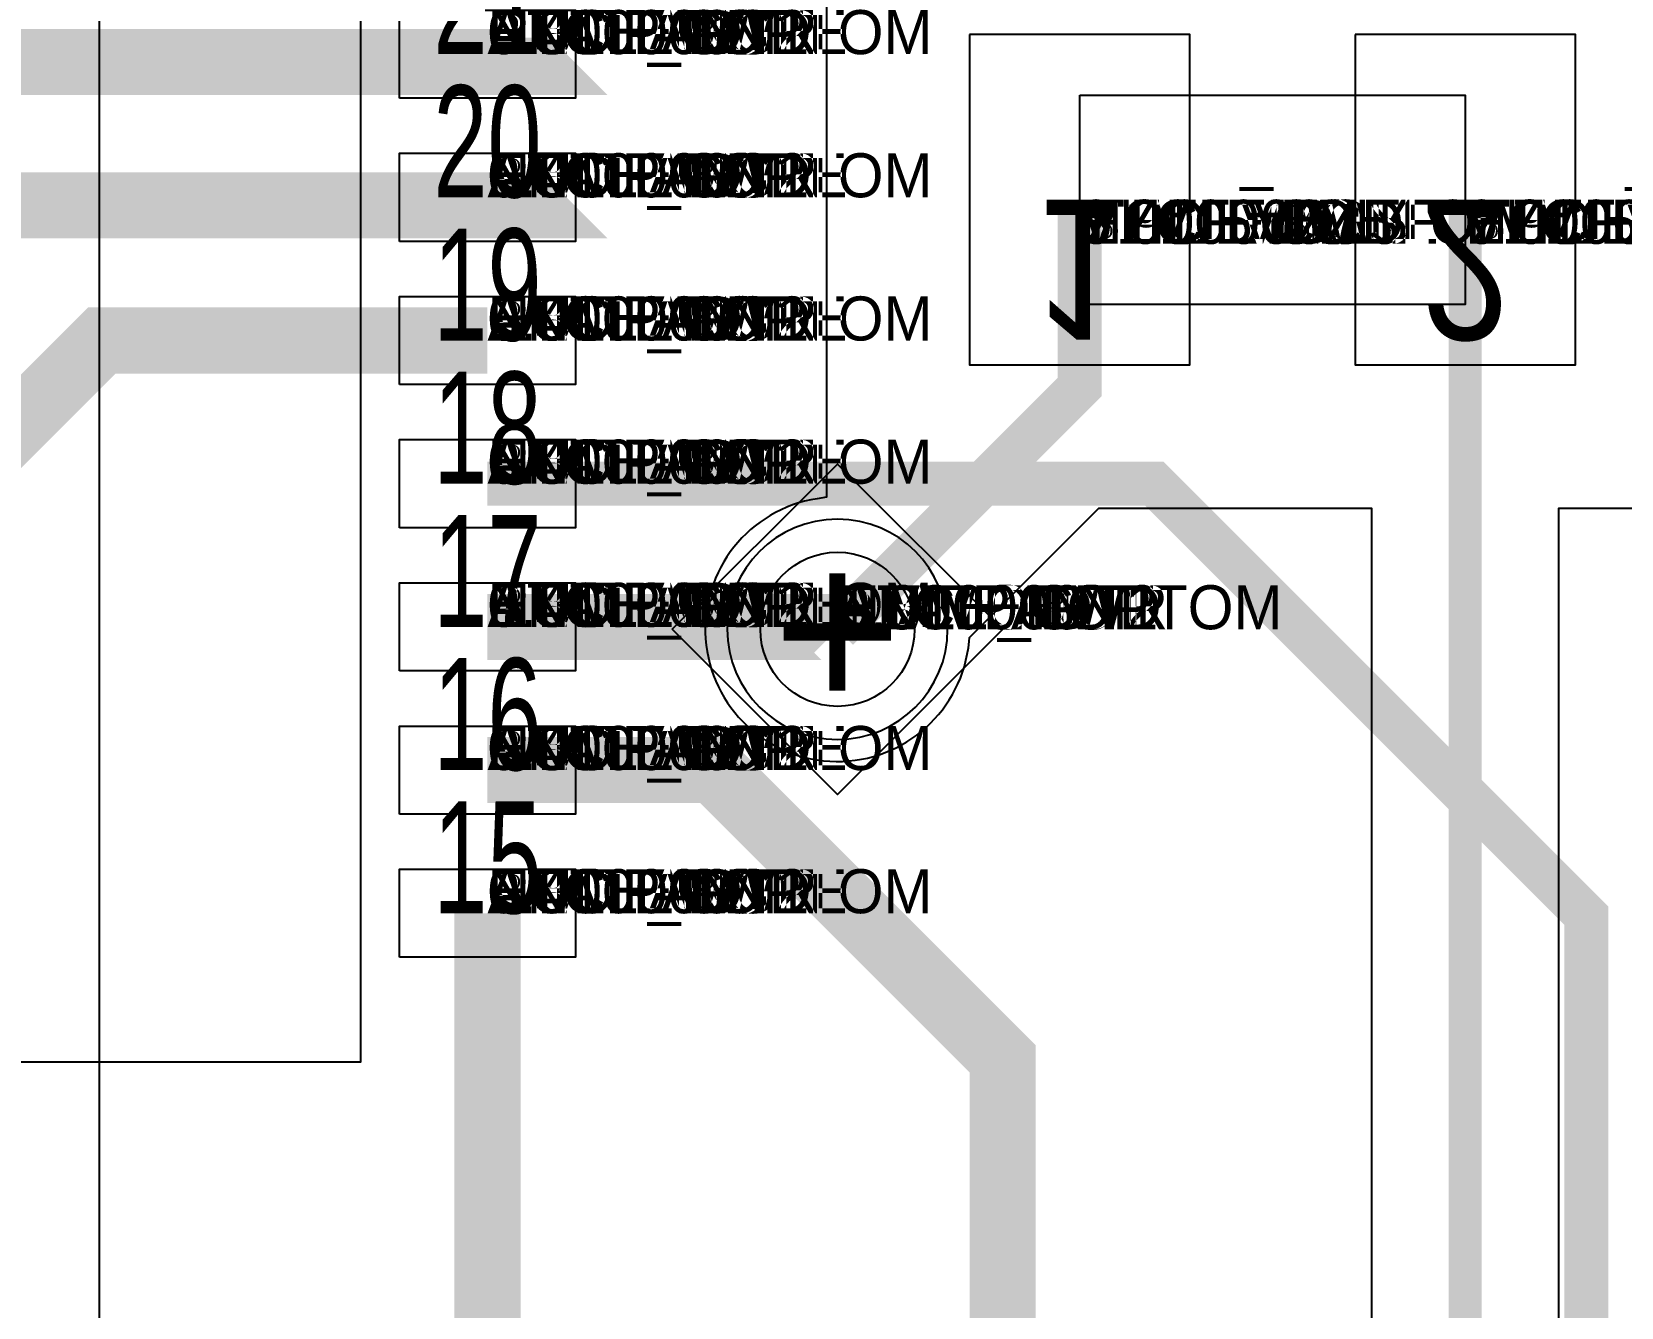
# Model space of a CAD drawing. Extents: x 0 to 323, y 0 to 320.
# Drawn here: x 25.24 to 32.46, y 17.57 to 23.36 of the extents above; entities that cross this region are included whole.
import ezdxf
from ezdxf.enums import TextEntityAlignment as Align

# ---------------------------------------------------------------- set-up
doc = ezdxf.new("R2010")
doc.units = 0
doc.header["$MEASUREMENT"] = 0
doc.layers.get('0').update_dxf_attribs({"linetype": 'CONTINUOUS'})
for name, color, linetype in [('CDN_FIGURES', 7, 'CONTINUOUS'), ('ETCH_BOTTOM', 7, 'CONTINUOUS'), ('ETCH_GND', 3, 'CONTINUOUS'), ('ETCH_INT1', 4, 'CONTINUOUS'), ('ETCH_INT2', 5, 'CONTINUOUS'), ('ETCH_PWR', 6, 'CONTINUOUS'), ('ETCH_TOP', 2, 'CONTINUOUS'), ('MANUFACTURING_NCLEGEND-1-6', 8, 'CONTINUOUS'), ('PACKAGE_GEOMETRY_ASSEMBLY_TOP', 11, 'CONTINUOUS'), ('PACKAGE_GEOMETRY_PIN_NUMBER', 9, 'CONTINUOUS')]:
    doc.layers.add(name, color=color, linetype=linetype)

# ---------------------------------------------------------------- blocks, each defined once
blk = doc.blocks.new('PAD_INFO')
for tag in ['SHAPE_TYPE', 'PAD_HEIGHT', 'PAD_LAYER', 'PAD_TYPE', 'PAD_WIDTH']:
    blk.add_attdef(tag, (0, 0), '', height=0.2)
at = {"flags": 2}
blk.add_attdef('CDN_TYPE', (0, 0), '', height=0.2, dxfattribs=at)
blk = doc.blocks.new('DRILL_INFO')
at = {"flags": 2}
blk.add_attdef('CDN_TYPE', (0, 0), '', height=0.2, dxfattribs=at)
for tag in ['FSHAPE', 'FCHAR', 'DRILL_HEIGHT', 'DIAMETER', 'PLATED', 'DRILL_WIDTH']:
    blk.add_attdef(tag, (0, 0), '', height=0.2)
blk = doc.blocks.new('VIA0700X0300')
at = {"layer": 'ETCH_BOTTOM'}
blk.add_circle((0, 0), 0.35, dxfattribs=at)
at = {"layer": 'ETCH_GND'}
blk.add_circle((0, 0), 0.35, dxfattribs=at)
at = {"layer": 'ETCH_INT1'}
blk.add_circle((0, 0), 0.35, dxfattribs=at)
at = {"layer": 'ETCH_INT2'}
blk.add_circle((0, 0), 0.35, dxfattribs=at)
at = {"layer": 'ETCH_PWR'}
blk.add_circle((0, 0), 0.35, dxfattribs=at)
at = {"layer": 'ETCH_TOP'}
blk.add_circle((0, 0), 0.35, dxfattribs=at)
ref = blk.add_blockref('PAD_INFO', (0, 0))
ref.add_attrib('PAD_LAYER', 'ETCH_TOP', (0, 0), dxfattribs={"height": 0.2})
ref.add_attrib('SHAPE_TYPE', 'NULL', (0, 0), dxfattribs={"height": 0.2})
ref.add_attrib('PAD_TYPE', 'ANTIPAD', (0, 0), dxfattribs={"height": 0.2})
ref.add_attrib('PAD_WIDTH', '0.000000', (0, 0), dxfattribs={"height": 0.2})
ref.add_attrib('PAD_HEIGHT', '0.000000', (0, 0), dxfattribs={"height": 0.2})
ref = blk.add_blockref('PAD_INFO', (0, 0))
ref.add_attrib('PAD_LAYER', 'ETCH_GND', (0, 0), dxfattribs={"height": 0.2})
ref.add_attrib('SHAPE_TYPE', 'NULL', (0, 0), dxfattribs={"height": 0.2})
ref.add_attrib('PAD_TYPE', 'ANTIPAD', (0, 0), dxfattribs={"height": 0.2})
ref.add_attrib('PAD_WIDTH', '0.000000', (0, 0), dxfattribs={"height": 0.2})
ref.add_attrib('PAD_HEIGHT', '0.000000', (0, 0), dxfattribs={"height": 0.2})
ref = blk.add_blockref('PAD_INFO', (0, 0))
ref.add_attrib('PAD_LAYER', 'ETCH_INT1', (0, 0), dxfattribs={"height": 0.2})
ref.add_attrib('SHAPE_TYPE', 'NULL', (0, 0), dxfattribs={"height": 0.2})
ref.add_attrib('PAD_TYPE', 'ANTIPAD', (0, 0), dxfattribs={"height": 0.2})
ref.add_attrib('PAD_WIDTH', '0.000000', (0, 0), dxfattribs={"height": 0.2})
ref.add_attrib('PAD_HEIGHT', '0.000000', (0, 0), dxfattribs={"height": 0.2})
ref = blk.add_blockref('PAD_INFO', (0, 0))
ref.add_attrib('PAD_LAYER', 'ETCH_INT2', (0, 0), dxfattribs={"height": 0.2})
ref.add_attrib('SHAPE_TYPE', 'NULL', (0, 0), dxfattribs={"height": 0.2})
ref.add_attrib('PAD_TYPE', 'ANTIPAD', (0, 0), dxfattribs={"height": 0.2})
ref.add_attrib('PAD_WIDTH', '0.000000', (0, 0), dxfattribs={"height": 0.2})
ref.add_attrib('PAD_HEIGHT', '0.000000', (0, 0), dxfattribs={"height": 0.2})
ref = blk.add_blockref('PAD_INFO', (0, 0))
ref.add_attrib('PAD_LAYER', 'ETCH_PWR', (0, 0), dxfattribs={"height": 0.2})
ref.add_attrib('SHAPE_TYPE', 'NULL', (0, 0), dxfattribs={"height": 0.2})
ref.add_attrib('PAD_TYPE', 'ANTIPAD', (0, 0), dxfattribs={"height": 0.2})
ref.add_attrib('PAD_WIDTH', '0.000000', (0, 0), dxfattribs={"height": 0.2})
ref.add_attrib('PAD_HEIGHT', '0.000000', (0, 0), dxfattribs={"height": 0.2})
ref = blk.add_blockref('PAD_INFO', (0, 0))
ref.add_attrib('PAD_LAYER', 'ETCH_BOTTOM', (0, 0), dxfattribs={"height": 0.2})
ref.add_attrib('SHAPE_TYPE', 'NULL', (0, 0), dxfattribs={"height": 0.2})
ref.add_attrib('PAD_TYPE', 'ANTIPAD', (0, 0), dxfattribs={"height": 0.2})
ref.add_attrib('PAD_WIDTH', '0.000000', (0, 0), dxfattribs={"height": 0.2})
ref.add_attrib('PAD_HEIGHT', '0.000000', (0, 0), dxfattribs={"height": 0.2})
ref = blk.add_blockref('PAD_INFO', (0, 0))
ref.add_attrib('PAD_LAYER', 'ETCH_TOP', (0, 0), dxfattribs={"height": 0.2})
ref.add_attrib('SHAPE_TYPE', 'NULL', (0, 0), dxfattribs={"height": 0.2})
ref.add_attrib('PAD_TYPE', 'THERMAL', (0, 0), dxfattribs={"height": 0.2})
ref.add_attrib('PAD_WIDTH', '0.000000', (0, 0), dxfattribs={"height": 0.2})
ref.add_attrib('PAD_HEIGHT', '0.000000', (0, 0), dxfattribs={"height": 0.2})
ref = blk.add_blockref('PAD_INFO', (0, 0))
ref.add_attrib('PAD_LAYER', 'ETCH_GND', (0, 0), dxfattribs={"height": 0.2})
ref.add_attrib('SHAPE_TYPE', 'NULL', (0, 0), dxfattribs={"height": 0.2})
ref.add_attrib('PAD_TYPE', 'THERMAL', (0, 0), dxfattribs={"height": 0.2})
ref.add_attrib('PAD_WIDTH', '0.000000', (0, 0), dxfattribs={"height": 0.2})
ref.add_attrib('PAD_HEIGHT', '0.000000', (0, 0), dxfattribs={"height": 0.2})
ref = blk.add_blockref('PAD_INFO', (0, 0))
ref.add_attrib('PAD_LAYER', 'ETCH_INT1', (0, 0), dxfattribs={"height": 0.2})
ref.add_attrib('SHAPE_TYPE', 'NULL', (0, 0), dxfattribs={"height": 0.2})
ref.add_attrib('PAD_TYPE', 'THERMAL', (0, 0), dxfattribs={"height": 0.2})
ref.add_attrib('PAD_WIDTH', '0.000000', (0, 0), dxfattribs={"height": 0.2})
ref.add_attrib('PAD_HEIGHT', '0.000000', (0, 0), dxfattribs={"height": 0.2})
ref = blk.add_blockref('PAD_INFO', (0, 0))
ref.add_attrib('PAD_LAYER', 'ETCH_INT2', (0, 0), dxfattribs={"height": 0.2})
ref.add_attrib('SHAPE_TYPE', 'NULL', (0, 0), dxfattribs={"height": 0.2})
ref.add_attrib('PAD_TYPE', 'THERMAL', (0, 0), dxfattribs={"height": 0.2})
ref.add_attrib('PAD_WIDTH', '0.000000', (0, 0), dxfattribs={"height": 0.2})
ref.add_attrib('PAD_HEIGHT', '0.000000', (0, 0), dxfattribs={"height": 0.2})
ref = blk.add_blockref('PAD_INFO', (0, 0))
ref.add_attrib('PAD_LAYER', 'ETCH_PWR', (0, 0), dxfattribs={"height": 0.2})
ref.add_attrib('SHAPE_TYPE', 'NULL', (0, 0), dxfattribs={"height": 0.2})
ref.add_attrib('PAD_TYPE', 'THERMAL', (0, 0), dxfattribs={"height": 0.2})
ref.add_attrib('PAD_WIDTH', '0.000000', (0, 0), dxfattribs={"height": 0.2})
ref.add_attrib('PAD_HEIGHT', '0.000000', (0, 0), dxfattribs={"height": 0.2})
ref = blk.add_blockref('PAD_INFO', (0, 0))
ref.add_attrib('PAD_LAYER', 'ETCH_BOTTOM', (0, 0), dxfattribs={"height": 0.2})
ref.add_attrib('SHAPE_TYPE', 'NULL', (0, 0), dxfattribs={"height": 0.2})
ref.add_attrib('PAD_TYPE', 'THERMAL', (0, 0), dxfattribs={"height": 0.2})
ref.add_attrib('PAD_WIDTH', '0.000000', (0, 0), dxfattribs={"height": 0.2})
ref.add_attrib('PAD_HEIGHT', '0.000000', (0, 0), dxfattribs={"height": 0.2})
ref = blk.add_blockref('PAD_INFO', (0, 0))
ref.add_attrib('PAD_LAYER', 'ETCH_TOP', (0, 0), dxfattribs={"height": 0.2})
ref.add_attrib('SHAPE_TYPE', 'CIRCLE', (0, 0), dxfattribs={"height": 0.2})
ref.add_attrib('PAD_TYPE', 'REGULAR', (0, 0), dxfattribs={"height": 0.2})
ref.add_attrib('PAD_WIDTH', '0.700000', (0, 0), dxfattribs={"height": 0.2})
ref.add_attrib('PAD_HEIGHT', '0.700000', (0, 0), dxfattribs={"height": 0.2})
ref = blk.add_blockref('PAD_INFO', (0, 0))
ref.add_attrib('PAD_LAYER', 'ETCH_GND', (0, 0), dxfattribs={"height": 0.2})
ref.add_attrib('SHAPE_TYPE', 'CIRCLE', (0, 0), dxfattribs={"height": 0.2})
ref.add_attrib('PAD_TYPE', 'REGULAR', (0, 0), dxfattribs={"height": 0.2})
ref.add_attrib('PAD_WIDTH', '0.700000', (0, 0), dxfattribs={"height": 0.2})
ref.add_attrib('PAD_HEIGHT', '0.700000', (0, 0), dxfattribs={"height": 0.2})
ref = blk.add_blockref('PAD_INFO', (0, 0))
ref.add_attrib('PAD_LAYER', 'ETCH_INT1', (0, 0), dxfattribs={"height": 0.2})
ref.add_attrib('SHAPE_TYPE', 'CIRCLE', (0, 0), dxfattribs={"height": 0.2})
ref.add_attrib('PAD_TYPE', 'REGULAR', (0, 0), dxfattribs={"height": 0.2})
ref.add_attrib('PAD_WIDTH', '0.700000', (0, 0), dxfattribs={"height": 0.2})
ref.add_attrib('PAD_HEIGHT', '0.700000', (0, 0), dxfattribs={"height": 0.2})
ref = blk.add_blockref('PAD_INFO', (0, 0))
ref.add_attrib('PAD_LAYER', 'ETCH_INT2', (0, 0), dxfattribs={"height": 0.2})
ref.add_attrib('SHAPE_TYPE', 'CIRCLE', (0, 0), dxfattribs={"height": 0.2})
ref.add_attrib('PAD_TYPE', 'REGULAR', (0, 0), dxfattribs={"height": 0.2})
ref.add_attrib('PAD_WIDTH', '0.700000', (0, 0), dxfattribs={"height": 0.2})
ref.add_attrib('PAD_HEIGHT', '0.700000', (0, 0), dxfattribs={"height": 0.2})
ref = blk.add_blockref('PAD_INFO', (0, 0))
ref.add_attrib('PAD_LAYER', 'ETCH_PWR', (0, 0), dxfattribs={"height": 0.2})
ref.add_attrib('SHAPE_TYPE', 'CIRCLE', (0, 0), dxfattribs={"height": 0.2})
ref.add_attrib('PAD_TYPE', 'REGULAR', (0, 0), dxfattribs={"height": 0.2})
ref.add_attrib('PAD_WIDTH', '0.700000', (0, 0), dxfattribs={"height": 0.2})
ref.add_attrib('PAD_HEIGHT', '0.700000', (0, 0), dxfattribs={"height": 0.2})
ref = blk.add_blockref('PAD_INFO', (0, 0))
ref.add_attrib('PAD_LAYER', 'ETCH_BOTTOM', (0, 0), dxfattribs={"height": 0.2})
ref.add_attrib('SHAPE_TYPE', 'CIRCLE', (0, 0), dxfattribs={"height": 0.2})
ref.add_attrib('PAD_TYPE', 'REGULAR', (0, 0), dxfattribs={"height": 0.2})
ref.add_attrib('PAD_WIDTH', '0.700000', (0, 0), dxfattribs={"height": 0.2})
ref.add_attrib('PAD_HEIGHT', '0.700000', (0, 0), dxfattribs={"height": 0.2})
ref = blk.add_blockref('DRILL_INFO', (0, 0))
ref.add_attrib('DIAMETER', '0.300000', (0, 0), dxfattribs={"height": 0.2})
ref.add_attrib('PLATED', 'PLATED', (0, 0), dxfattribs={"height": 0.2})
ref.add_attrib('FSHAPE', 'DIAMOND', (0, 0), dxfattribs={"height": 0.2})
ref.add_attrib('FCHAR', '+', (0, 0), dxfattribs={"height": 0.2})
ref.add_attrib('DRILL_WIDTH', '1.500000', (0, 0), dxfattribs={"height": 0.2})
ref.add_attrib('DRILL_HEIGHT', '1.500000', (0, 0), dxfattribs={"height": 0.2})
for tag in ['CDN_TYPE', 'PIN']:
    blk.add_attdef(tag, (0, 0), '', height=0.2)
at = {"flags": 2}
for tag in ['PSTKNAME', 'BBV']:
    blk.add_attdef(tag, (0, 0), '', height=0.2, dxfattribs=at)
blk = doc.blocks.new('FIGURE_DIAMOND')
at = {"layer": 'CDN_FIGURES'}
blk.add_lwpolyline([(-0.5, 0), (0, 0.5), (0.5, 0), (0, -0.5)], close=True, dxfattribs=at)
blk = doc.blocks.new('RC0800X0400TS')
at = {"layer": 'ETCH_TOP'}
blk.add_lwpolyline([(-0.4, -0.2), (-0.4, 0.2), (0.4, 0.2), (0.4, -0.2)], close=True, dxfattribs=at)
ref = blk.add_blockref('PAD_INFO', (0, 0))
ref.add_attrib('PAD_LAYER', 'ETCH_TOP', (0, 0), dxfattribs={"height": 0.2})
ref.add_attrib('SHAPE_TYPE', 'NULL', (0, 0), dxfattribs={"height": 0.2})
ref.add_attrib('PAD_TYPE', 'ANTIPAD', (0, 0), dxfattribs={"height": 0.2})
ref.add_attrib('PAD_WIDTH', '0.000000', (0, 0), dxfattribs={"height": 0.2})
ref.add_attrib('PAD_HEIGHT', '0.000000', (0, 0), dxfattribs={"height": 0.2})
ref = blk.add_blockref('PAD_INFO', (0, 0))
ref.add_attrib('PAD_LAYER', 'ETCH_GND', (0, 0), dxfattribs={"height": 0.2})
ref.add_attrib('SHAPE_TYPE', 'NULL', (0, 0), dxfattribs={"height": 0.2})
ref.add_attrib('PAD_TYPE', 'ANTIPAD', (0, 0), dxfattribs={"height": 0.2})
ref.add_attrib('PAD_WIDTH', '0.000000', (0, 0), dxfattribs={"height": 0.2})
ref.add_attrib('PAD_HEIGHT', '0.000000', (0, 0), dxfattribs={"height": 0.2})
ref = blk.add_blockref('PAD_INFO', (0, 0))
ref.add_attrib('PAD_LAYER', 'ETCH_INT1', (0, 0), dxfattribs={"height": 0.2})
ref.add_attrib('SHAPE_TYPE', 'NULL', (0, 0), dxfattribs={"height": 0.2})
ref.add_attrib('PAD_TYPE', 'ANTIPAD', (0, 0), dxfattribs={"height": 0.2})
ref.add_attrib('PAD_WIDTH', '0.000000', (0, 0), dxfattribs={"height": 0.2})
ref.add_attrib('PAD_HEIGHT', '0.000000', (0, 0), dxfattribs={"height": 0.2})
ref = blk.add_blockref('PAD_INFO', (0, 0))
ref.add_attrib('PAD_LAYER', 'ETCH_INT2', (0, 0), dxfattribs={"height": 0.2})
ref.add_attrib('SHAPE_TYPE', 'NULL', (0, 0), dxfattribs={"height": 0.2})
ref.add_attrib('PAD_TYPE', 'ANTIPAD', (0, 0), dxfattribs={"height": 0.2})
ref.add_attrib('PAD_WIDTH', '0.000000', (0, 0), dxfattribs={"height": 0.2})
ref.add_attrib('PAD_HEIGHT', '0.000000', (0, 0), dxfattribs={"height": 0.2})
ref = blk.add_blockref('PAD_INFO', (0, 0))
ref.add_attrib('PAD_LAYER', 'ETCH_PWR', (0, 0), dxfattribs={"height": 0.2})
ref.add_attrib('SHAPE_TYPE', 'NULL', (0, 0), dxfattribs={"height": 0.2})
ref.add_attrib('PAD_TYPE', 'ANTIPAD', (0, 0), dxfattribs={"height": 0.2})
ref.add_attrib('PAD_WIDTH', '0.000000', (0, 0), dxfattribs={"height": 0.2})
ref.add_attrib('PAD_HEIGHT', '0.000000', (0, 0), dxfattribs={"height": 0.2})
ref = blk.add_blockref('PAD_INFO', (0, 0))
ref.add_attrib('PAD_LAYER', 'ETCH_BOTTOM', (0, 0), dxfattribs={"height": 0.2})
ref.add_attrib('SHAPE_TYPE', 'NULL', (0, 0), dxfattribs={"height": 0.2})
ref.add_attrib('PAD_TYPE', 'ANTIPAD', (0, 0), dxfattribs={"height": 0.2})
ref.add_attrib('PAD_WIDTH', '0.000000', (0, 0), dxfattribs={"height": 0.2})
ref.add_attrib('PAD_HEIGHT', '0.000000', (0, 0), dxfattribs={"height": 0.2})
ref = blk.add_blockref('PAD_INFO', (0, 0))
ref.add_attrib('PAD_LAYER', 'ETCH_TOP', (0, 0), dxfattribs={"height": 0.2})
ref.add_attrib('SHAPE_TYPE', 'NULL', (0, 0), dxfattribs={"height": 0.2})
ref.add_attrib('PAD_TYPE', 'THERMAL', (0, 0), dxfattribs={"height": 0.2})
ref.add_attrib('PAD_WIDTH', '0.000000', (0, 0), dxfattribs={"height": 0.2})
ref.add_attrib('PAD_HEIGHT', '0.000000', (0, 0), dxfattribs={"height": 0.2})
ref = blk.add_blockref('PAD_INFO', (0, 0))
ref.add_attrib('PAD_LAYER', 'ETCH_GND', (0, 0), dxfattribs={"height": 0.2})
ref.add_attrib('SHAPE_TYPE', 'NULL', (0, 0), dxfattribs={"height": 0.2})
ref.add_attrib('PAD_TYPE', 'THERMAL', (0, 0), dxfattribs={"height": 0.2})
ref.add_attrib('PAD_WIDTH', '0.000000', (0, 0), dxfattribs={"height": 0.2})
ref.add_attrib('PAD_HEIGHT', '0.000000', (0, 0), dxfattribs={"height": 0.2})
ref = blk.add_blockref('PAD_INFO', (0, 0))
ref.add_attrib('PAD_LAYER', 'ETCH_INT1', (0, 0), dxfattribs={"height": 0.2})
ref.add_attrib('SHAPE_TYPE', 'NULL', (0, 0), dxfattribs={"height": 0.2})
ref.add_attrib('PAD_TYPE', 'THERMAL', (0, 0), dxfattribs={"height": 0.2})
ref.add_attrib('PAD_WIDTH', '0.000000', (0, 0), dxfattribs={"height": 0.2})
ref.add_attrib('PAD_HEIGHT', '0.000000', (0, 0), dxfattribs={"height": 0.2})
ref = blk.add_blockref('PAD_INFO', (0, 0))
ref.add_attrib('PAD_LAYER', 'ETCH_INT2', (0, 0), dxfattribs={"height": 0.2})
ref.add_attrib('SHAPE_TYPE', 'NULL', (0, 0), dxfattribs={"height": 0.2})
ref.add_attrib('PAD_TYPE', 'THERMAL', (0, 0), dxfattribs={"height": 0.2})
ref.add_attrib('PAD_WIDTH', '0.000000', (0, 0), dxfattribs={"height": 0.2})
ref.add_attrib('PAD_HEIGHT', '0.000000', (0, 0), dxfattribs={"height": 0.2})
ref = blk.add_blockref('PAD_INFO', (0, 0))
ref.add_attrib('PAD_LAYER', 'ETCH_PWR', (0, 0), dxfattribs={"height": 0.2})
ref.add_attrib('SHAPE_TYPE', 'NULL', (0, 0), dxfattribs={"height": 0.2})
ref.add_attrib('PAD_TYPE', 'THERMAL', (0, 0), dxfattribs={"height": 0.2})
ref.add_attrib('PAD_WIDTH', '0.000000', (0, 0), dxfattribs={"height": 0.2})
ref.add_attrib('PAD_HEIGHT', '0.000000', (0, 0), dxfattribs={"height": 0.2})
ref = blk.add_blockref('PAD_INFO', (0, 0))
ref.add_attrib('PAD_LAYER', 'ETCH_BOTTOM', (0, 0), dxfattribs={"height": 0.2})
ref.add_attrib('SHAPE_TYPE', 'NULL', (0, 0), dxfattribs={"height": 0.2})
ref.add_attrib('PAD_TYPE', 'THERMAL', (0, 0), dxfattribs={"height": 0.2})
ref.add_attrib('PAD_WIDTH', '0.000000', (0, 0), dxfattribs={"height": 0.2})
ref.add_attrib('PAD_HEIGHT', '0.000000', (0, 0), dxfattribs={"height": 0.2})
ref = blk.add_blockref('PAD_INFO', (0, 0))
ref.add_attrib('PAD_LAYER', 'ETCH_TOP', (0, 0), dxfattribs={"height": 0.2})
ref.add_attrib('SHAPE_TYPE', 'RECTANGLE', (0, 0), dxfattribs={"height": 0.2})
ref.add_attrib('PAD_TYPE', 'REGULAR', (0, 0), dxfattribs={"height": 0.2})
ref.add_attrib('PAD_WIDTH', '0.800000', (0, 0), dxfattribs={"height": 0.2})
ref.add_attrib('PAD_HEIGHT', '0.400000', (0, 0), dxfattribs={"height": 0.2})
ref = blk.add_blockref('PAD_INFO', (0, 0))
ref.add_attrib('PAD_LAYER', 'ETCH_GND', (0, 0), dxfattribs={"height": 0.2})
ref.add_attrib('SHAPE_TYPE', 'NULL', (0, 0), dxfattribs={"height": 0.2})
ref.add_attrib('PAD_TYPE', 'REGULAR', (0, 0), dxfattribs={"height": 0.2})
ref.add_attrib('PAD_WIDTH', '0.000000', (0, 0), dxfattribs={"height": 0.2})
ref.add_attrib('PAD_HEIGHT', '0.000000', (0, 0), dxfattribs={"height": 0.2})
ref = blk.add_blockref('PAD_INFO', (0, 0))
ref.add_attrib('PAD_LAYER', 'ETCH_INT1', (0, 0), dxfattribs={"height": 0.2})
ref.add_attrib('SHAPE_TYPE', 'NULL', (0, 0), dxfattribs={"height": 0.2})
ref.add_attrib('PAD_TYPE', 'REGULAR', (0, 0), dxfattribs={"height": 0.2})
ref.add_attrib('PAD_WIDTH', '0.000000', (0, 0), dxfattribs={"height": 0.2})
ref.add_attrib('PAD_HEIGHT', '0.000000', (0, 0), dxfattribs={"height": 0.2})
ref = blk.add_blockref('PAD_INFO', (0, 0))
ref.add_attrib('PAD_LAYER', 'ETCH_INT2', (0, 0), dxfattribs={"height": 0.2})
ref.add_attrib('SHAPE_TYPE', 'NULL', (0, 0), dxfattribs={"height": 0.2})
ref.add_attrib('PAD_TYPE', 'REGULAR', (0, 0), dxfattribs={"height": 0.2})
ref.add_attrib('PAD_WIDTH', '0.000000', (0, 0), dxfattribs={"height": 0.2})
ref.add_attrib('PAD_HEIGHT', '0.000000', (0, 0), dxfattribs={"height": 0.2})
ref = blk.add_blockref('PAD_INFO', (0, 0))
ref.add_attrib('PAD_LAYER', 'ETCH_PWR', (0, 0), dxfattribs={"height": 0.2})
ref.add_attrib('SHAPE_TYPE', 'NULL', (0, 0), dxfattribs={"height": 0.2})
ref.add_attrib('PAD_TYPE', 'REGULAR', (0, 0), dxfattribs={"height": 0.2})
ref.add_attrib('PAD_WIDTH', '0.000000', (0, 0), dxfattribs={"height": 0.2})
ref.add_attrib('PAD_HEIGHT', '0.000000', (0, 0), dxfattribs={"height": 0.2})
ref = blk.add_blockref('PAD_INFO', (0, 0))
ref.add_attrib('PAD_LAYER', 'ETCH_BOTTOM', (0, 0), dxfattribs={"height": 0.2})
ref.add_attrib('SHAPE_TYPE', 'NULL', (0, 0), dxfattribs={"height": 0.2})
ref.add_attrib('PAD_TYPE', 'REGULAR', (0, 0), dxfattribs={"height": 0.2})
ref.add_attrib('PAD_WIDTH', '0.000000', (0, 0), dxfattribs={"height": 0.2})
ref.add_attrib('PAD_HEIGHT', '0.000000', (0, 0), dxfattribs={"height": 0.2})
ref = blk.add_blockref('DRILL_INFO', (0, 0))
ref.add_attrib('DIAMETER', '0.000000', (0, 0), dxfattribs={"height": 0.2})
ref.add_attrib('PLATED', 'PLATED', (0, 0), dxfattribs={"height": 0.2})
ref.add_attrib('FSHAPE', 'NULL', (0, 0), dxfattribs={"height": 0.2})
ref.add_attrib('DRILL_WIDTH', '0.000000', (0, 0), dxfattribs={"height": 0.2})
ref.add_attrib('DRILL_HEIGHT', '0.000000', (0, 0), dxfattribs={"height": 0.2})
for tag in ['CDN_TYPE', 'PIN']:
    blk.add_attdef(tag, (0, 0), '', height=0.2)
at = {"flags": 2}
for tag in ['PSTKNAME', 'BBV']:
    blk.add_attdef(tag, (0, 0), '', height=0.2, dxfattribs=at)
blk = doc.blocks.new('TSSOP28_2')
at = {"layer": 'PACKAGE_GEOMETRY_ASSEMBLY_TOP'}
blk.add_lwpolyline([(-2.25, -4.9), (2.25, -4.9), (2.25, 4.9), (-2.25, 4.9)], close=True, dxfattribs=at)
at = {"layer": 'ETCH_TOP'}
ref = blk.add_blockref('RC0800X0400TS', (2.825, -0.325), dxfattribs=at)
ref.add_attrib('CDN_TYPE', 'PIN', (0, 0), dxfattribs={"height": 0.2})
ref.add_attrib('PIN', '21', (0, 0), dxfattribs={"height": 0.2})
ref = blk.add_blockref('RC0800X0400TS', (2.825, -0.975), dxfattribs=at)
ref.add_attrib('CDN_TYPE', 'PIN', (0, 0), dxfattribs={"height": 0.2})
ref.add_attrib('PIN', '20', (0, 0), dxfattribs={"height": 0.2})
ref = blk.add_blockref('RC0800X0400TS', (2.825, -1.625), dxfattribs=at)
ref.add_attrib('CDN_TYPE', 'PIN', (0, 0), dxfattribs={"height": 0.2})
ref.add_attrib('PIN', '19', (0, 0), dxfattribs={"height": 0.2})
ref = blk.add_blockref('RC0800X0400TS', (2.825, -2.275), dxfattribs=at)
ref.add_attrib('CDN_TYPE', 'PIN', (0, 0), dxfattribs={"height": 0.2})
ref.add_attrib('PIN', '18', (0, 0), dxfattribs={"height": 0.2})
ref = blk.add_blockref('RC0800X0400TS', (2.825, -3.575), dxfattribs=at)
ref.add_attrib('CDN_TYPE', 'PIN', (0, 0), dxfattribs={"height": 0.2})
ref.add_attrib('PIN', '16', (0, 0), dxfattribs={"height": 0.2})
ref = blk.add_blockref('RC0800X0400TS', (2.825, -2.925), dxfattribs=at)
ref.add_attrib('CDN_TYPE', 'PIN', (0, 0), dxfattribs={"height": 0.2})
ref.add_attrib('PIN', '17', (0, 0), dxfattribs={"height": 0.2})
ref = blk.add_blockref('RC0800X0400TS', (2.825, -4.225), dxfattribs=at)
ref.add_attrib('CDN_TYPE', 'PIN', (0, 0), dxfattribs={"height": 0.2})
ref.add_attrib('PIN', '15', (0, 0), dxfattribs={"height": 0.2})
at = {"flags": 2}
for tag in ['SYMBOL_TYPE', 'CDN_TYPE', 'REFDES']:
    blk.add_attdef(tag, (0, 0), '', height=0.2, dxfattribs=at)
blk = doc.blocks.new('RC1000X1500TS')
at = {"layer": 'ETCH_TOP'}
blk.add_lwpolyline([(-0.5, -0.75), (-0.5, 0.75), (0.5, 0.75), (0.5, -0.75)], close=True, dxfattribs=at)
ref = blk.add_blockref('PAD_INFO', (0, 0))
ref.add_attrib('PAD_LAYER', 'ETCH_TOP', (0, 0), dxfattribs={"height": 0.2})
ref.add_attrib('SHAPE_TYPE', 'NULL', (0, 0), dxfattribs={"height": 0.2})
ref.add_attrib('PAD_TYPE', 'ANTIPAD', (0, 0), dxfattribs={"height": 0.2})
ref.add_attrib('PAD_WIDTH', '0.000000', (0, 0), dxfattribs={"height": 0.2})
ref.add_attrib('PAD_HEIGHT', '0.000000', (0, 0), dxfattribs={"height": 0.2})
ref = blk.add_blockref('PAD_INFO', (0, 0))
ref.add_attrib('PAD_LAYER', 'ETCH_GND', (0, 0), dxfattribs={"height": 0.2})
ref.add_attrib('SHAPE_TYPE', 'NULL', (0, 0), dxfattribs={"height": 0.2})
ref.add_attrib('PAD_TYPE', 'ANTIPAD', (0, 0), dxfattribs={"height": 0.2})
ref.add_attrib('PAD_WIDTH', '0.000000', (0, 0), dxfattribs={"height": 0.2})
ref.add_attrib('PAD_HEIGHT', '0.000000', (0, 0), dxfattribs={"height": 0.2})
ref = blk.add_blockref('PAD_INFO', (0, 0))
ref.add_attrib('PAD_LAYER', 'ETCH_INT1', (0, 0), dxfattribs={"height": 0.2})
ref.add_attrib('SHAPE_TYPE', 'NULL', (0, 0), dxfattribs={"height": 0.2})
ref.add_attrib('PAD_TYPE', 'ANTIPAD', (0, 0), dxfattribs={"height": 0.2})
ref.add_attrib('PAD_WIDTH', '0.000000', (0, 0), dxfattribs={"height": 0.2})
ref.add_attrib('PAD_HEIGHT', '0.000000', (0, 0), dxfattribs={"height": 0.2})
ref = blk.add_blockref('PAD_INFO', (0, 0))
ref.add_attrib('PAD_LAYER', 'ETCH_INT2', (0, 0), dxfattribs={"height": 0.2})
ref.add_attrib('SHAPE_TYPE', 'NULL', (0, 0), dxfattribs={"height": 0.2})
ref.add_attrib('PAD_TYPE', 'ANTIPAD', (0, 0), dxfattribs={"height": 0.2})
ref.add_attrib('PAD_WIDTH', '0.000000', (0, 0), dxfattribs={"height": 0.2})
ref.add_attrib('PAD_HEIGHT', '0.000000', (0, 0), dxfattribs={"height": 0.2})
ref = blk.add_blockref('PAD_INFO', (0, 0))
ref.add_attrib('PAD_LAYER', 'ETCH_PWR', (0, 0), dxfattribs={"height": 0.2})
ref.add_attrib('SHAPE_TYPE', 'NULL', (0, 0), dxfattribs={"height": 0.2})
ref.add_attrib('PAD_TYPE', 'ANTIPAD', (0, 0), dxfattribs={"height": 0.2})
ref.add_attrib('PAD_WIDTH', '0.000000', (0, 0), dxfattribs={"height": 0.2})
ref.add_attrib('PAD_HEIGHT', '0.000000', (0, 0), dxfattribs={"height": 0.2})
ref = blk.add_blockref('PAD_INFO', (0, 0))
ref.add_attrib('PAD_LAYER', 'ETCH_BOTTOM', (0, 0), dxfattribs={"height": 0.2})
ref.add_attrib('SHAPE_TYPE', 'NULL', (0, 0), dxfattribs={"height": 0.2})
ref.add_attrib('PAD_TYPE', 'ANTIPAD', (0, 0), dxfattribs={"height": 0.2})
ref.add_attrib('PAD_WIDTH', '0.000000', (0, 0), dxfattribs={"height": 0.2})
ref.add_attrib('PAD_HEIGHT', '0.000000', (0, 0), dxfattribs={"height": 0.2})
ref = blk.add_blockref('PAD_INFO', (0, 0))
ref.add_attrib('PAD_LAYER', 'ETCH_TOP', (0, 0), dxfattribs={"height": 0.2})
ref.add_attrib('SHAPE_TYPE', 'NULL', (0, 0), dxfattribs={"height": 0.2})
ref.add_attrib('PAD_TYPE', 'THERMAL', (0, 0), dxfattribs={"height": 0.2})
ref.add_attrib('PAD_WIDTH', '0.000000', (0, 0), dxfattribs={"height": 0.2})
ref.add_attrib('PAD_HEIGHT', '0.000000', (0, 0), dxfattribs={"height": 0.2})
ref = blk.add_blockref('PAD_INFO', (0, 0))
ref.add_attrib('PAD_LAYER', 'ETCH_GND', (0, 0), dxfattribs={"height": 0.2})
ref.add_attrib('SHAPE_TYPE', 'NULL', (0, 0), dxfattribs={"height": 0.2})
ref.add_attrib('PAD_TYPE', 'THERMAL', (0, 0), dxfattribs={"height": 0.2})
ref.add_attrib('PAD_WIDTH', '0.000000', (0, 0), dxfattribs={"height": 0.2})
ref.add_attrib('PAD_HEIGHT', '0.000000', (0, 0), dxfattribs={"height": 0.2})
ref = blk.add_blockref('PAD_INFO', (0, 0))
ref.add_attrib('PAD_LAYER', 'ETCH_INT1', (0, 0), dxfattribs={"height": 0.2})
ref.add_attrib('SHAPE_TYPE', 'NULL', (0, 0), dxfattribs={"height": 0.2})
ref.add_attrib('PAD_TYPE', 'THERMAL', (0, 0), dxfattribs={"height": 0.2})
ref.add_attrib('PAD_WIDTH', '0.000000', (0, 0), dxfattribs={"height": 0.2})
ref.add_attrib('PAD_HEIGHT', '0.000000', (0, 0), dxfattribs={"height": 0.2})
ref = blk.add_blockref('PAD_INFO', (0, 0))
ref.add_attrib('PAD_LAYER', 'ETCH_INT2', (0, 0), dxfattribs={"height": 0.2})
ref.add_attrib('SHAPE_TYPE', 'NULL', (0, 0), dxfattribs={"height": 0.2})
ref.add_attrib('PAD_TYPE', 'THERMAL', (0, 0), dxfattribs={"height": 0.2})
ref.add_attrib('PAD_WIDTH', '0.000000', (0, 0), dxfattribs={"height": 0.2})
ref.add_attrib('PAD_HEIGHT', '0.000000', (0, 0), dxfattribs={"height": 0.2})
ref = blk.add_blockref('PAD_INFO', (0, 0))
ref.add_attrib('PAD_LAYER', 'ETCH_PWR', (0, 0), dxfattribs={"height": 0.2})
ref.add_attrib('SHAPE_TYPE', 'NULL', (0, 0), dxfattribs={"height": 0.2})
ref.add_attrib('PAD_TYPE', 'THERMAL', (0, 0), dxfattribs={"height": 0.2})
ref.add_attrib('PAD_WIDTH', '0.000000', (0, 0), dxfattribs={"height": 0.2})
ref.add_attrib('PAD_HEIGHT', '0.000000', (0, 0), dxfattribs={"height": 0.2})
ref = blk.add_blockref('PAD_INFO', (0, 0))
ref.add_attrib('PAD_LAYER', 'ETCH_BOTTOM', (0, 0), dxfattribs={"height": 0.2})
ref.add_attrib('SHAPE_TYPE', 'NULL', (0, 0), dxfattribs={"height": 0.2})
ref.add_attrib('PAD_TYPE', 'THERMAL', (0, 0), dxfattribs={"height": 0.2})
ref.add_attrib('PAD_WIDTH', '0.000000', (0, 0), dxfattribs={"height": 0.2})
ref.add_attrib('PAD_HEIGHT', '0.000000', (0, 0), dxfattribs={"height": 0.2})
ref = blk.add_blockref('PAD_INFO', (0, 0))
ref.add_attrib('PAD_LAYER', 'ETCH_GND', (0, 0), dxfattribs={"height": 0.2})
ref.add_attrib('SHAPE_TYPE', 'NULL', (0, 0), dxfattribs={"height": 0.2})
ref.add_attrib('PAD_TYPE', 'REGULAR', (0, 0), dxfattribs={"height": 0.2})
ref.add_attrib('PAD_WIDTH', '0.000000', (0, 0), dxfattribs={"height": 0.2})
ref.add_attrib('PAD_HEIGHT', '0.000000', (0, 0), dxfattribs={"height": 0.2})
ref = blk.add_blockref('PAD_INFO', (0, 0))
ref.add_attrib('PAD_LAYER', 'ETCH_INT1', (0, 0), dxfattribs={"height": 0.2})
ref.add_attrib('SHAPE_TYPE', 'NULL', (0, 0), dxfattribs={"height": 0.2})
ref.add_attrib('PAD_TYPE', 'REGULAR', (0, 0), dxfattribs={"height": 0.2})
ref.add_attrib('PAD_WIDTH', '0.000000', (0, 0), dxfattribs={"height": 0.2})
ref.add_attrib('PAD_HEIGHT', '0.000000', (0, 0), dxfattribs={"height": 0.2})
ref = blk.add_blockref('PAD_INFO', (0, 0))
ref.add_attrib('PAD_LAYER', 'ETCH_INT2', (0, 0), dxfattribs={"height": 0.2})
ref.add_attrib('SHAPE_TYPE', 'NULL', (0, 0), dxfattribs={"height": 0.2})
ref.add_attrib('PAD_TYPE', 'REGULAR', (0, 0), dxfattribs={"height": 0.2})
ref.add_attrib('PAD_WIDTH', '0.000000', (0, 0), dxfattribs={"height": 0.2})
ref.add_attrib('PAD_HEIGHT', '0.000000', (0, 0), dxfattribs={"height": 0.2})
ref = blk.add_blockref('PAD_INFO', (0, 0))
ref.add_attrib('PAD_LAYER', 'ETCH_PWR', (0, 0), dxfattribs={"height": 0.2})
ref.add_attrib('SHAPE_TYPE', 'NULL', (0, 0), dxfattribs={"height": 0.2})
ref.add_attrib('PAD_TYPE', 'REGULAR', (0, 0), dxfattribs={"height": 0.2})
ref.add_attrib('PAD_WIDTH', '0.000000', (0, 0), dxfattribs={"height": 0.2})
ref.add_attrib('PAD_HEIGHT', '0.000000', (0, 0), dxfattribs={"height": 0.2})
ref = blk.add_blockref('PAD_INFO', (0, 0))
ref.add_attrib('PAD_LAYER', 'ETCH_BOTTOM', (0, 0), dxfattribs={"height": 0.2})
ref.add_attrib('SHAPE_TYPE', 'NULL', (0, 0), dxfattribs={"height": 0.2})
ref.add_attrib('PAD_TYPE', 'REGULAR', (0, 0), dxfattribs={"height": 0.2})
ref.add_attrib('PAD_WIDTH', '0.000000', (0, 0), dxfattribs={"height": 0.2})
ref.add_attrib('PAD_HEIGHT', '0.000000', (0, 0), dxfattribs={"height": 0.2})
ref = blk.add_blockref('DRILL_INFO', (0, 0))
ref.add_attrib('DIAMETER', '0.000000', (0, 0), dxfattribs={"height": 0.2})
ref.add_attrib('PLATED', 'PLATED', (0, 0), dxfattribs={"height": 0.2})
ref.add_attrib('FSHAPE', 'NULL', (0, 0), dxfattribs={"height": 0.2})
ref.add_attrib('DRILL_WIDTH', '0.000000', (0, 0), dxfattribs={"height": 0.2})
ref.add_attrib('DRILL_HEIGHT', '0.000000', (0, 0), dxfattribs={"height": 0.2})
ref = blk.add_blockref('PAD_INFO', (0, 0))
ref.add_attrib('PAD_LAYER', 'ETCH_TOP', (0, 0), dxfattribs={"height": 0.2})
ref.add_attrib('SHAPE_TYPE', 'RECTANGLE', (0, 0), dxfattribs={"height": 0.2})
ref.add_attrib('PAD_TYPE', 'REGULAR', (0, 0), dxfattribs={"height": 0.2})
ref.add_attrib('PAD_WIDTH', '1.000000', (0, 0), dxfattribs={"height": 0.2})
ref.add_attrib('PAD_HEIGHT', '1.500000', (0, 0), dxfattribs={"height": 0.2})
for tag in ['CDN_TYPE', 'PIN']:
    blk.add_attdef(tag, (0, 0), '', height=0.2)
at = {"flags": 2}
for tag in ['PSTKNAME', 'BBV']:
    blk.add_attdef(tag, (0, 0), '', height=0.2, dxfattribs=at)
blk = doc.blocks.new('F56')
at = {"layer": 'PACKAGE_GEOMETRY_ASSEMBLY_TOP'}
blk.add_lwpolyline([(0, -0.475), (1.75, -0.475), (1.75, 0.475), (0, 0.475)], close=True, dxfattribs=at)
at = {"layer": 'ETCH_TOP'}
ref = blk.add_blockref('RC1000X1500TS', (0, 0), dxfattribs=at)
ref.add_attrib('CDN_TYPE', 'PIN', (0, 0), dxfattribs={"height": 0.2})
ref.add_attrib('PIN', '1', (0, 0), dxfattribs={"height": 0.2})
ref = blk.add_blockref('RC1000X1500TS', (1.75, 0), dxfattribs=at)
ref.add_attrib('CDN_TYPE', 'PIN', (0, 0), dxfattribs={"height": 0.2})
ref.add_attrib('PIN', '2', (0, 0), dxfattribs={"height": 0.2})
at = {"flags": 2}
for tag in ['SYMBOL_TYPE', 'CDN_TYPE', 'REFDES']:
    blk.add_attdef(tag, (0, 0), '', height=0.2, dxfattribs=at)

msp = doc.modelspace()

# ---------------------------------------------------------------- linework, layer by layer
at = {"layer": 'ETCH_BOTTOM'}
for points, format in [([(72.05, 34.35, 0.15, 0.15, 0), (72.05, 31.1001, 0.15, 0.15, 0), (72.075, 31.0751, 0.15, 0.15, 0), (72.075, 18.4618, 0.15, 0.15, 0), (65.0382, 11.425, 0.15, 0.15, 0), (53.3534, 11.425, 0.15, 0.15, 0), (50.5534, 8.625, 0.15, 0.15, 0), (37.825, 8.625, 0.15, 0.15, 0), (31.75, 14.7, 0.15, 0.15, 0), (31.75, 22.6, 0.15, 0.15, 0)], "xyseb"), ([(32.1751, 14.8761), (32.1751, 21.1999), (32.9001, 21.1999), (32.9001, 24.0001), (29.0842, 24.0001, -0.619671), (29.0034, 24.1627, 0.19129), (29.1216, 24.5896, -0.644318), (29.2806, 24.6836, 0.818529), (30.1329, 25.4946), (30.1251, 25.507), (30.1251, 27.4878), (23.9378, 33.6751)], "xyb"), ([(20.352, 30.1399), (25.4222, 30.1399), (27.1389, 28.4232, -0.668179), (27.0672, 28.2501), (25.6499, 28.2501), (25.6499, 24.1999), (28.0199, 24.1999), (28.0351, 24.1785, 0.331244), (28.7162, 23.9562, -0.512706), (28.8499, 23.8601), (28.8499, 21.2496), (28.8071, 21.2429, 2.045501), (29.4975, 20.5945), (29.4992, 20.6127), (30.0864, 21.1999), (31.3249, 21.1999), (31.3249, 14.5239)], "xyb"), ([(30, 22.6, 0.2, 0.2, 0), (30, 21.75, 0.2, 0.2, 0), (28.9, 20.65, 0.2, 0.2, 0)], "xyseb")]:
    msp.add_lwpolyline(points, format=format, dxfattribs=at)
at = {"layer": 'ETCH_GND'}
msp.add_lwpolyline([(29.4001, 20.65, 1), (28.3999, 20.65, 1)], format="xyb", close=True, dxfattribs=at)
at = {"layer": 'ETCH_INT1'}
msp.add_lwpolyline([(25.55, 14.2), (25.55, 24.7671, -0.489483), (25.6765, 24.8654, 1.286813), (25.6765, 25.8346, -0.489483), (25.55, 25.9329), (25.55, 29.05), (25.547, 29.053), (25.547, 32.918), (34.296, 32.918), (34.964, 32.25), (34.964, 25.565), (35.342, 25.187), (35.342, 17.688), (35.633, 17.397)], format="xyb", dxfattribs=at)
msp.add_lwpolyline([(28.9, 21.1501, 1), (28.9, 20.1499, 1)], format="xyb", close=True, dxfattribs=at)
at = {"layer": 'ETCH_INT2'}
msp.add_lwpolyline([(29.4001, 20.65, 1), (28.3999, 20.65, 1)], format="xyb", close=True, dxfattribs=at)
at = {"layer": 'ETCH_PWR'}
msp.add_lwpolyline([(28.9, 21.1501, 1), (28.9, 20.1499, 1)], format="xyb", close=True, dxfattribs=at)
at = {"layer": 'ETCH_TOP'}
for points in [[(14.5, 25.56, 0.3, 0.3, 0), (18.509, 29.569, 0.3, 0.3, 0), (22.686, 29.569, 0.3, 0.3, 0), (24.3, 27.955, 0.3, 0.3, 0), (24.3, 23.95, 0.3, 0.3, 0), (25.025, 23.225, 0.3, 0.3, 0), (27.6, 23.225, 0.15, 0.15, 0), (27.564, 23.261, 0.15, 0.15, 0), (27.311, 23.261, 0.15, 0.15, 0)], [(27.311, 22.611, 0.15, 0.15, 0), (27.564, 22.611, 0.15, 0.15, 0), (27.6, 22.575, 0.3, 0.3, 0), (24.4, 22.575, 0.3, 0.3, 0), (23.65, 23.325, 0.3, 0.3, 0), (23.65, 27.095, 0.3, 0.3, 0), (22.016, 28.729, 0.3, 0.3, 0), (20.209, 28.729, 0.3, 0.3, 0), (14.5, 23.02, 0.3, 0.3, 0)], [(27.311, 21.961, 0.3, 0.3, 0), (25.56, 21.961, 0.3, 0.3, 0), (24.827, 21.228, 0.3, 0.3, 0), (24.827, 19.529, 0.3, 0.3, 0), (22.75, 17.452, 0.3, 0.3, 0), (22.75, 13.49, 0.3, 0.3, 0), (14.5, 5.24, 0.3, 0.3, 0)], [(27.311, 21.311, 0.2, 0.2, 0), (30.339, 21.311, 0.2, 0.2, 0), (32.3, 19.35, 0.2, 0.2, 0), (32.3, 12.45, 0.2, 0.2, 0)], [(27.311, 20.661, 0.3, 0.3, 0), (28.889, 20.661, 0.3, 0.3, 0), (28.9, 20.65, 0.3, 0.3, 0)], [(29.65, 12.45, 0.3, 0.3, 0), (29.65, 18.7, 0.3, 0.3, 0), (28.339, 20.011, 0.3, 0.3, 0), (27.311, 20.011, 0.3, 0.3, 0)], [(27.311, 19.361, 0.3, 0.3, 0), (27.311, 12.711, 0.3, 0.3, 0), (27.05, 12.45, 0.3, 0.3, 0)]]:
    msp.add_lwpolyline(points, format="xyseb", dxfattribs=at)

# ---------------------------------------------------------------- block references
msp.add_blockref('TSSOP28_2', (24.486, 23.586))
at = {"xscale": -1, "rotation": 180}
msp.add_blockref('F56', (30, 22.6), dxfattribs=at)
at = {"layer": 'ETCH_TOP'}
msp.add_blockref('VIA0700X0300', (28.9, 20.65), dxfattribs=at)
at = {"layer": 'MANUFACTURING_NCLEGEND-1-6', "xscale": 1.5, "yscale": 1.5}
msp.add_blockref('FIGURE_DIAMOND', (28.9, 20.65), dxfattribs=at)

# ---------------------------------------------------------------- texts
at = {"layer": 'MANUFACTURING_NCLEGEND-1-6'}
msp.add_text('+', height=0.75, dxfattribs=at).set_placement((28.9, 20.65), align=Align.MIDDLE_CENTER)
at = {"layer": 'PACKAGE_GEOMETRY_PIN_NUMBER', "width": 0.649606}
for s, p in [('21', (27.311, 23.261)), ('20', (27.311, 22.611)), ('19', (27.311, 21.961)), ('18', (27.311, 21.311)), ('17', (27.311, 20.661)), ('16', (27.311, 20.011)), ('15', (27.311, 19.361))]:
    msp.add_text(s, height=0.508, dxfattribs=at).set_placement(p, align=Align.CENTER)
at = {"layer": 'PACKAGE_GEOMETRY_PIN_NUMBER', "text_generation_flag": 2, "width": 0.88}
for s, p in [('1', (30, 22.6)), ('2', (31.75, 22.6))]:
    msp.add_text(s, height=0.635, rotation=180, dxfattribs=at).set_placement(p, align=Align.CENTER)

doc.saveas('drawing.dxf')
